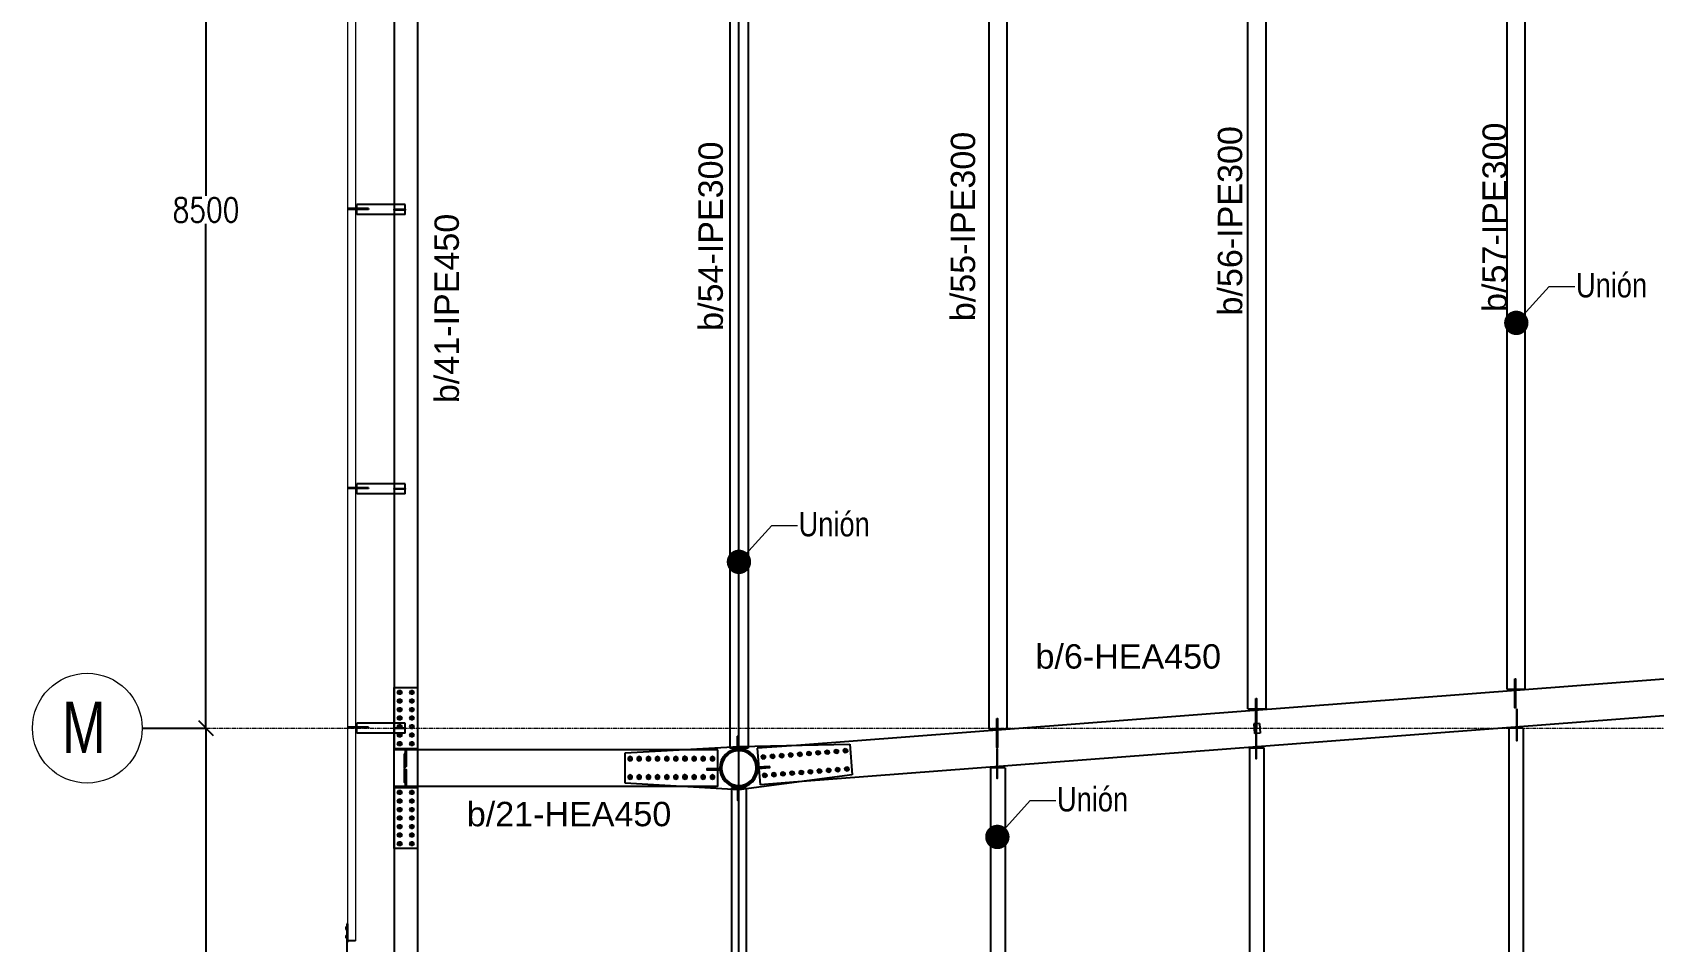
# Model space of a CAD drawing. Extents: x 7536 to 102814, y -9868 to 35131.
# Drawn here: x 7536 to 20836, y 12706 to 20162 of the extents above; entities that cross this region are included whole.
import ezdxf
from ezdxf.enums import TextEntityAlignment as Align

# ---------------------------------------------------------------- set-up
doc = ezdxf.new("R2010")
doc.units = 0
doc.header["$LTSCALE"] = 0.4
doc.linetypes.add('Grid Line', pattern=[3.33375, 1.905, -0.47625, 0.47625, -0.47625])
doc.layers.get('0').update_dxf_attribs({"color": 255})
for name, color, linetype, lineweight in [('0-1', 7, 'Continuous', 5), ('E_COLUMNAS-1', 1, 'Continuous', 25), ('E_EJES', 8, 'Continuous', 9), ('E_EJES-1', 8, 'Grid Line', 9), ('E_TEXTO', 3, 'Continuous', 9)]:
    doc.layers.add(name, color=color, linetype=linetype, lineweight=lineweight)
for name, color, linetype in [('COTAS', 8, 'Continuous'), ('P-PLATINA', 6, 'Continuous'), ('VIGAS', 8, 'Continuous')]:
    doc.layers.add(name, color=color, linetype=linetype)
doc.styles.add('CNI_COTAS', font='romans.shx', dxfattribs={"width": 0.8})
doc.styles.add('CX', font='ARIALUNI.ttf', dxfattribs={"width": 0.8, "height": 300})
doc.styles.add('Swis721 LtCn BT', font='swisscl.ttf', dxfattribs={"height": 0.42})
doc.styles.add('VERDANA', font='arial.ttf')
doc.dimstyles.new('1.5', dxfattribs={"dimscale": 0, "dimtxt": 200, "dimasz": 120, "dimexe": 4, "dimexo": 4, "dimgap": 15, "dimtad": 1, "dimdec": 0, "dimzin": 4, "dimdsep": 46, "dimtxsty": 'CNI_COTAS', "dimblk": 'OBLIQUE', "dimcen": -0.09, "dimclrd": 256, "dimclrt": 3, "dimadec": 0, "dimazin": 0, "dimtfac": 1, "dimtdec": 0, "dimtmove": 2, "dimatfit": 0, "dimldrblk": 'OBLIQUE', "dimfxl": 0.05, "dimtolj": 1, "dimtzin": 0, "dimarcsym": 0})

# ---------------------------------------------------------------- blocks, each defined once
blk = doc.blocks.new('Grid - CNI_NOMBRE EJES-372759-_6_00m_N_E_-NIVEL-2 DOC')
at = {"layer": 'E_EJES'}
blk.add_circle((0, 0), 0.003, dxfattribs=at)
blk = doc.blocks.new('_Oblique')
at = {"color": 0, "linetype": 'ByBlock', "lineweight": -2}
blk.add_line((-0.5, -0.5), (0.5, 0.5), dxfattribs=at)
blk = doc.blocks.new('*D96')
at = {"layer": 'COTAS', "lineweight": -2, "transparency": 16777216}
for p, q in [((8960, 14456), (8960, 10321)), ((8960, 5956), (8960, 10091))]:
    blk.add_line(p, q, dxfattribs=at)
at = {"layer": 'COTAS', "color": 0, "lineweight": -2, "transparency": 16777216}
blk.add_line((8440, 5956), (8964, 5956), dxfattribs=at)
at = {"layer": 'Defpoints', "color": 0, "transparency": 16777216}
for p in [(8960, 14456), (8960, 14456), (8436, 5956)]:
    blk.add_point(p, dxfattribs=at)
at = {"layer": 'COTAS', "lineweight": -2, "transparency": 16777216, "xscale": 120, "yscale": 120, "zscale": 120}
for p, rotation in [((8960, 14456), 90), ((8960, 5956), 270)]:
    blk.add_blockref('_Oblique', p, dxfattribs=dict(at, rotation=rotation))
at = {"layer": 'COTAS', "color": 3, "transparency": 16777216, "insert": (8960, 10206), "char_height": 200, "attachment_point": 5, "rotation": 0.1, "style": 'CNI_COTAS'}
blk.add_mtext('\\A1;8500', dxfattribs=at)
blk = doc.blocks.new('*D97')
at = {"layer": 'COTAS', "color": 0, "lineweight": -2, "transparency": 16777216}
for p, q in [((8446, 22956), (8964, 22956)), ((8440, 14456), (8964, 14456))]:
    blk.add_line(p, q, dxfattribs=at)
at = {"layer": 'COTAS', "lineweight": -2, "transparency": 16777216}
for p, q in [((8960, 22956), (8960, 18821)), ((8960, 14456), (8960, 18591))]:
    blk.add_line(p, q, dxfattribs=at)
at = {"layer": 'Defpoints', "color": 0, "transparency": 16777216}
for p in [(8442, 22956), (8960, 22956), (8436, 14456)]:
    blk.add_point(p, dxfattribs=at)
at = {"layer": 'COTAS', "lineweight": -2, "transparency": 16777216, "xscale": 120, "yscale": 120, "zscale": 120}
for p, rotation in [((8960, 22956), 90), ((8960, 14456), 270)]:
    blk.add_blockref('_Oblique', p, dxfattribs=dict(at, rotation=rotation))
at = {"layer": 'COTAS', "color": 3, "transparency": 16777216, "insert": (8960, 18706), "char_height": 200, "attachment_point": 5, "rotation": 0.1, "style": 'CNI_COTAS'}
blk.add_mtext('\\A1;8500', dxfattribs=at)

msp = doc.modelspace()

# ---------------------------------------------------------------- linework, layer by layer
at = {"color": 1, "linetype": 'Continuous'}
for centre, radius, start, end in [((10549.1, 14748.8), 11, 108, 288), ((10549.1, 14678.8), 11, 108, 288), ((10549.1, 14748.8), 10, 0, 180), ((10549.1, 14748.8), 10, 180, 0), ((10549.1, 14678.8), 10, 0, 180), ((10549.1, 14678.8), 10, 180, 0), ((10549.1, 14748.8), 11, 288, 108), ((10549.1, 14678.8), 11, 288, 108), ((10649.1, 14748.8), 11, 108, 288), ((10649.1, 14678.8), 11, 108, 288), ((10649.1, 14748.8), 10, 0, 180), ((10649.1, 14748.8), 10, 180, 0), ((10649.1, 14678.8), 10, 0, 180), ((10649.1, 14678.8), 10, 180, 0), ((10649.1, 14748.8), 11, 288, 108), ((10649.1, 14678.8), 11, 288, 108), ((10549.1, 14608.8), 11, 108, 288), ((10549.1, 14538.8), 11, 108, 288), ((10549.1, 14608.8), 10, 0, 180), ((10549.1, 14608.8), 10, 180, 0), ((10549.1, 14538.8), 10, 0, 180), ((10549.1, 14538.8), 10, 180, 0), ((10549.1, 14608.8), 11, 288, 108), ((10549.1, 14538.8), 11, 288, 108), ((10649.1, 14608.8), 11, 108, 288), ((10649.1, 14538.8), 11, 108, 288), ((10649.1, 14608.8), 10, 0, 180), ((10649.1, 14608.8), 10, 180, 0), ((10649.1, 14538.8), 10, 0, 180), ((10649.1, 14538.8), 10, 180, 0), ((10649.1, 14608.8), 11, 288, 108), ((10649.1, 14538.8), 11, 288, 108), ((10549.1, 14468.8), 11, 108, 288), ((10549.1, 14398.8), 11, 108, 288), ((10549.1, 14468.8), 10, 0, 180), ((10549.1, 14468.8), 10, 180, 0), ((10549.1, 14398.8), 10, 0, 180), ((10549.1, 14398.8), 10, 180, 0), ((10549.1, 14468.8), 11, 288, 108), ((10549.1, 14398.8), 11, 288, 108), ((10649.1, 14468.8), 11, 108, 288), ((10649.1, 14398.8), 11, 108, 288), ((10649.1, 14468.8), 10, 0, 180), ((10649.1, 14468.8), 10, 180, 0), ((10649.1, 14398.8), 10, 0, 180), ((10649.1, 14398.8), 10, 180, 0), ((10649.1, 14468.8), 11, 288, 108), ((10649.1, 14398.8), 11, 288, 108), ((10549.1, 14328.8), 11, 108, 288), ((10549.1, 14328.8), 10, 0, 180), ((10549.1, 14328.8), 10, 180, 0), ((10549.1, 14328.8), 11, 288, 108), ((10649.1, 14328.8), 11, 108, 288), ((10649.1, 14328.8), 10, 0, 180), ((10649.1, 14328.8), 10, 180, 0), ((10649.1, 14328.8), 11, 288, 108), ((13607.9, 14224.9), 11.5, 22.37041, 202.37041), ((13607.9, 14224.9), 10, 94.37041, 274.37041), ((13607.9, 14224.9), 10, 274.37041, 94.37041), ((13682.7, 14230.7), 11.5, 22.37041, 202.37041), ((13682.7, 14230.7), 11.5, 202.37041, 22.37041), ((13682.7, 14230.7), 10, 94.37041, 274.37041), ((13682.7, 14230.7), 10, 274.37041, 94.37041), ((13757.5, 14236.4), 11.5, 22.37041, 202.37041), ((13757.5, 14236.4), 11.5, 202.37041, 22.37041), ((13757.5, 14236.4), 10, 94.37041, 274.37041), ((13757.5, 14236.4), 10, 274.37041, 94.37041), ((13832.2, 14242.1), 11.5, 22.37041, 202.37041), ((13832.2, 14242.1), 11.5, 202.37041, 22.37041), ((13832.2, 14242.1), 10, 94.37041, 274.37041), ((13832.2, 14242.1), 10, 274.37041, 94.37041), ((13907, 14247.8), 11.5, 22.37041, 202.37041), ((13907, 14247.8), 11.5, 202.37041, 22.37041), ((13907, 14247.8), 10, 94.37041, 274.37041), ((13907, 14247.8), 10, 274.37041, 94.37041), ((13981.8, 14253.5), 11.5, 22.37041, 202.37041), ((13981.8, 14253.5), 11.5, 202.37041, 22.37041), ((13981.8, 14253.5), 10, 94.37041, 274.37041), ((13981.8, 14253.5), 10, 274.37041, 94.37041), ((14056.6, 14259.2), 11.5, 22.37041, 202.37041), ((14056.6, 14259.2), 11.5, 202.37041, 22.37041), ((14056.6, 14259.2), 10, 94.37041, 274.37041), ((14056.6, 14259.2), 10, 274.37041, 94.37041), ((14131.4, 14264.9), 11.5, 22.37041, 202.37041), ((14131.4, 14264.9), 11.5, 202.37041, 22.37041), ((14131.4, 14264.9), 10, 94.37041, 274.37041), ((14131.4, 14264.9), 10, 274.37041, 94.37041), ((14206.2, 14270.7), 11.5, 22.37041, 202.37041), ((14206.2, 14270.7), 11.5, 202.37041, 22.37041), ((14206.2, 14270.7), 10, 94.37041, 274.37041), ((14206.2, 14270.7), 10, 274.37041, 94.37041), ((12439.9, 14206.1), 12, 0.0268, 180.0268), ((12439.9, 14206.1), 12, 180.0268, 0.0268), ((12439.9, 14206.1), 11, 120.0268, 300.0268), ((12439.9, 14206.1), 11, 300.0268, 120.0268), ((12514.9, 14206.1), 12, 0.0268, 180.0268), ((12514.9, 14206.1), 12, 180.0268, 0.0268), ((12514.9, 14206.1), 11, 120.0268, 300.0268), ((12514.9, 14206.1), 11, 300.0268, 120.0268), ((12589.9, 14206.2), 12, 0.0268, 180.0268), ((12589.9, 14206.2), 12, 180.0268, 0.0268), ((12589.9, 14206.2), 11, 120.0268, 300.0268), ((12589.9, 14206.2), 11, 300.0268, 120.0268), ((12664.9, 14206.2), 12, 0.0268, 180.0268), ((12664.9, 14206.2), 12, 180.0268, 0.0268), ((12664.9, 14206.2), 11, 120.0268, 300.0268), ((12664.9, 14206.2), 11, 300.0268, 120.0268), ((12739.9, 14206.2), 12, 0.0268, 180.0268), ((12739.9, 14206.2), 12, 180.0268, 0.0268), ((12739.9, 14206.2), 11, 120.0268, 300.0268), ((12739.9, 14206.2), 11, 300.0268, 120.0268), ((12814.9, 14206.3), 12, 0.0268, 180.0268), ((12814.9, 14206.3), 12, 180.0268, 0.0268), ((12814.9, 14206.3), 11, 120.0268, 300.0268), ((12814.9, 14206.3), 11, 300.0268, 120.0268), ((12889.9, 14206.3), 12, 0.0268, 180.0268), ((12889.9, 14206.3), 12, 180.0268, 0.0268), ((12889.9, 14206.3), 11, 120.0268, 300.0268), ((12889.9, 14206.3), 11, 300.0268, 120.0268), ((12964.9, 14206.3), 12, 0.0268, 180.0268), ((12964.9, 14206.3), 12, 180.0268, 0.0268), ((12964.9, 14206.3), 11, 120.0268, 300.0268), ((12964.9, 14206.3), 11, 300.0268, 120.0268), ((13039.9, 14206.4), 12, 0.0268, 180.0268), ((13039.9, 14206.4), 12, 180.0268, 0.0268), ((13039.9, 14206.4), 11, 120.0268, 300.0268), ((13039.9, 14206.4), 11, 300.0268, 120.0268), ((13114.9, 14206.4), 12, 0.0268, 180.0268), ((13114.9, 14206.4), 12, 180.0268, 0.0268), ((13114.9, 14206.4), 11, 120.0268, 300.0268), ((13114.9, 14206.4), 11, 300.0268, 120.0268), ((13533.1, 14219.2), 11.5, 22.37041, 202.37041), ((13533.1, 14219.2), 11.5, 202.37041, 22.37041), ((13533.1, 14219.2), 10, 94.37041, 274.37041), ((13533.1, 14219.2), 10, 274.37041, 94.37041), ((13607.9, 14224.9), 11.5, 202.37041, 22.37041), ((13768.9, 14086.8), 11.5, 22.37041, 202.37041), ((13843.7, 14092.5), 11.5, 22.37041, 202.37041), ((13843.7, 14092.5), 10, 94.37041, 274.37041), ((13843.7, 14092.5), 10, 274.37041, 94.37041), ((13918.5, 14098.2), 11.5, 22.37041, 202.37041), ((13918.5, 14098.2), 11.5, 202.37041, 22.37041), ((13918.5, 14098.2), 10, 94.37041, 274.37041), ((13918.5, 14098.2), 10, 274.37041, 94.37041), ((13993.2, 14104), 11.5, 22.37041, 202.37041), ((13993.2, 14104), 11.5, 202.37041, 22.37041), ((13993.2, 14104), 10, 94.37041, 274.37041), ((13993.2, 14104), 10, 274.37041, 94.37041), ((14068, 14109.7), 11.5, 22.37041, 202.37041), ((14068, 14109.7), 11.5, 202.37041, 22.37041), ((14068, 14109.7), 10, 94.37041, 274.37041), ((14068, 14109.7), 10, 274.37041, 94.37041), ((14142.8, 14115.4), 11.5, 22.37041, 202.37041), ((14142.8, 14115.4), 11.5, 202.37041, 22.37041), ((14142.8, 14115.4), 10, 94.37041, 274.37041), ((14142.8, 14115.4), 10, 274.37041, 94.37041), ((14217.6, 14121.1), 11.5, 22.37041, 202.37041), ((14217.6, 14121.1), 11.5, 202.37041, 22.37041), ((14217.6, 14121.1), 10, 94.37041, 274.37041), ((14217.6, 14121.1), 10, 274.37041, 94.37041), ((12439.9, 14056.1), 12, 0.0268, 180.0268), ((12439.9, 14056.1), 12, 180.0268, 0.0268), ((12439.9, 14056.1), 11, 120.0268, 300.0268), ((12439.9, 14056.1), 11, 300.0268, 120.0268), ((12514.9, 14056.1), 12, 0.0268, 180.0268), ((12514.9, 14056.1), 12, 180.0268, 0.0268), ((12514.9, 14056.1), 11, 120.0268, 300.0268), ((12514.9, 14056.1), 11, 300.0268, 120.0268), ((12589.9, 14056.2), 12, 0.0268, 180.0268), ((12589.9, 14056.2), 12, 180.0268, 0.0268), ((12589.9, 14056.2), 11, 120.0268, 300.0268), ((12589.9, 14056.2), 11, 300.0268, 120.0268), ((12664.9, 14056.2), 12, 0.0268, 180.0268), ((12664.9, 14056.2), 12, 180.0268, 0.0268), ((12664.9, 14056.2), 11, 120.0268, 300.0268), ((12664.9, 14056.2), 11, 300.0268, 120.0268), ((12739.9, 14056.2), 12, 0.0268, 180.0268), ((12739.9, 14056.2), 12, 180.0268, 0.0268), ((12739.9, 14056.2), 11, 120.0268, 300.0268), ((12739.9, 14056.2), 11, 300.0268, 120.0268), ((12814.9, 14056.3), 12, 0.0268, 180.0268), ((12814.9, 14056.3), 12, 180.0268, 0.0268), ((12814.9, 14056.3), 11, 120.0268, 300.0268), ((12814.9, 14056.3), 11, 300.0268, 120.0268), ((12889.9, 14056.3), 12, 0.0268, 180.0268), ((12889.9, 14056.3), 12, 180.0268, 0.0268), ((12889.9, 14056.3), 11, 120.0268, 300.0268), ((12889.9, 14056.3), 11, 300.0268, 120.0268), ((12964.9, 14056.3), 12, 0.0268, 180.0268), ((12964.9, 14056.3), 12, 180.0268, 0.0268), ((12964.9, 14056.3), 11, 120.0268, 300.0268), ((12964.9, 14056.3), 11, 300.0268, 120.0268), ((13039.9, 14056.4), 12, 0.0268, 180.0268), ((13039.9, 14056.4), 12, 180.0268, 0.0268), ((13039.9, 14056.4), 11, 120.0268, 300.0268), ((13039.9, 14056.4), 11, 300.0268, 120.0268), ((13114.9, 14056.4), 12, 0.0268, 180.0268), ((13114.9, 14056.4), 12, 180.0268, 0.0268), ((13114.9, 14056.4), 11, 120.0268, 300.0268), ((13114.9, 14056.4), 11, 300.0268, 120.0268), ((13544.5, 14069.7), 11.5, 22.37041, 202.37041), ((13544.5, 14069.7), 11.5, 202.37041, 22.37041), ((13544.5, 14069.7), 10, 94.37041, 274.37041), ((13544.5, 14069.7), 10, 274.37041, 94.37041), ((13619.3, 14075.4), 11.5, 22.37041, 202.37041), ((13619.3, 14075.4), 11.5, 202.37041, 22.37041), ((13619.3, 14075.4), 10, 94.37041, 274.37041), ((13619.3, 14075.4), 10, 274.37041, 94.37041), ((13694.1, 14081.1), 11.5, 22.37041, 202.37041), ((13694.1, 14081.1), 11.5, 202.37041, 22.37041), ((13694.1, 14081.1), 10, 94.37041, 274.37041), ((13694.1, 14081.1), 10, 274.37041, 94.37041), ((13768.9, 14086.8), 11.5, 202.37041, 22.37041), ((13768.9, 14086.8), 10, 94.37041, 274.37041), ((13768.9, 14086.8), 10, 274.37041, 94.37041), ((13843.7, 14092.5), 11.5, 202.37041, 22.37041), ((10549.1, 13928.5), 11, 108, 288), ((10549.1, 13858.5), 11, 108, 288), ((10549.1, 13928.5), 10, 0, 180), ((10549.1, 13928.5), 10, 180, 0), ((10549.1, 13858.5), 10, 0, 180), ((10549.1, 13858.5), 10, 180, 0), ((10549.1, 13928.5), 11, 288, 108), ((10549.1, 13858.5), 11, 288, 108), ((10649.1, 13928.5), 11, 108, 288), ((10649.1, 13858.5), 11, 108, 288), ((10649.1, 13928.5), 10, 0, 180), ((10649.1, 13928.5), 10, 180, 0), ((10649.1, 13858.5), 10, 0, 180), ((10649.1, 13858.5), 10, 180, 0), ((10649.1, 13928.5), 11, 288, 108), ((10649.1, 13858.5), 11, 288, 108), ((10549.1, 13788.5), 11, 108, 288), ((10549.1, 13718.5), 11, 108, 288), ((10549.1, 13788.5), 10, 0, 180), ((10549.1, 13788.5), 10, 180, 0), ((10549.1, 13718.5), 10, 0, 180), ((10549.1, 13718.5), 10, 180, 0), ((10549.1, 13788.5), 11, 288, 108), ((10549.1, 13718.5), 11, 288, 108), ((10649.1, 13788.5), 11, 108, 288), ((10649.1, 13718.5), 11, 108, 288), ((10649.1, 13788.5), 10, 0, 180), ((10649.1, 13788.5), 10, 180, 0), ((10649.1, 13718.5), 10, 0, 180), ((10649.1, 13718.5), 10, 180, 0), ((10649.1, 13788.5), 11, 288, 108), ((10649.1, 13718.5), 11, 288, 108), ((10549.1, 13648.5), 11, 108, 288), ((10549.1, 13578.5), 11, 108, 288), ((10549.1, 13648.5), 10, 0, 180), ((10549.1, 13648.5), 10, 180, 0), ((10549.1, 13578.5), 10, 0, 180), ((10549.1, 13578.5), 10, 180, 0), ((10549.1, 13648.5), 11, 288, 108), ((10549.1, 13578.5), 11, 288, 108), ((10649.1, 13648.5), 11, 108, 288), ((10649.1, 13578.5), 11, 108, 288), ((10649.1, 13648.5), 10, 0, 180), ((10649.1, 13648.5), 10, 180, 0), ((10649.1, 13578.5), 10, 0, 180), ((10649.1, 13578.5), 10, 180, 0), ((10649.1, 13648.5), 11, 288, 108), ((10649.1, 13578.5), 11, 288, 108), ((10549.1, 13508.5), 11, 108, 288), ((10549.1, 13508.5), 10, 0, 180), ((10549.1, 13508.5), 10, 180, 0), ((10549.1, 13508.5), 11, 288, 108), ((10649.1, 13508.5), 11, 108, 288), ((10649.1, 13508.5), 10, 0, 180), ((10649.1, 13508.5), 10, 180, 0), ((10649.1, 13508.5), 11, 288, 108)]:
    msp.add_arc(centre, radius, start, end, dxfattribs=at)
at = {"layer": '0-1', "color": 8}
for p, q in [((10121.2, 24700.8), (10121.2, 12710.8)), ((10186.2, 24700.8), (10186.2, 12710.8))]:
    msp.add_line(p, q, dxfattribs=at)
at = {"layer": 'E_COLUMNAS-1'}
for radius, start, end in [(157.5, 78.75, 258.75), (157.5, 78.75, 258.75), (152.5, 11.25, 191.25), (142.5, 348.75, 168.75), (157.5, 258.75, 78.75), (157.5, 258.75, 78.75), (152.5, 191.25, 11.25), (142.5, 168.75, 348.75)]:
    msp.add_arc((13332.4, 14128.6), radius, start, end, dxfattribs=at)
at = {"layer": 'E_EJES-1'}
for p, q in [((13332.4, 3740.4), (13332.4, 34230.5)), ((13332.4, 3740.4), (13332.4, 34230.5)), ((8436, 14455.7), (101914.5, 14455.7))]:
    msp.add_line(p, q, dxfattribs=at)
at = {"layer": 'E_TEXTO', "color": 4}
for p, q in [((19710, 17780), (19980.6, 18078)), ((19980.6, 18078), (20190.3, 18078)), ((13332.4, 15820), (13602.9, 16118)), ((13602.9, 16118), (13812.7, 16118)), ((15452.4, 13563.9), (15722.9, 13861.9)), ((15722.9, 13861.9), (15932.7, 13861.9))]:
    msp.add_line(p, q, dxfattribs=at)
at = {"layer": 'E_TEXTO', "color": 4, "const_width": 100}
for points in [[(19660, 17780, 1), (19760, 17780, 1)], [(13282.4, 15820, 1), (13382.4, 15820, 1)], [(15402.4, 13563.9, 1), (15502.4, 13563.9, 1)]]:
    msp.add_lwpolyline(points, format="xyb", close=True, dxfattribs=at)
at = {"layer": 'P-PLATINA'}
for p, q in [((19697.8, 14646.4), (19703.8, 14646.4)), ((19710.5, 14585.4), (19716.5, 14585.4)), ((17572.8, 14484), (17578.8, 14484)), ((17573.3, 14422), (17579.3, 14422)), ((19710.5, 14462.1), (19716.5, 14462.1)), ((15447.8, 14321.6), (15453.8, 14321.6)), ((15448.3, 14259.6), (15454.3, 14259.6))]:
    msp.add_line(p, q, dxfattribs=at)
for points in [[(19697.8, 14860.6), (19703.8, 14860.6), (19703.8, 14775.9), (19703.8, 14766), (19703.8, 14621.4), (19697.8, 14621.4), (19697.8, 14765.6), (19697.8, 14775.9)], [(17572.8, 14698.2), (17578.8, 14698.2), (17578.8, 14613.5), (17578.8, 14603.6), (17578.8, 14459), (17572.8, 14459), (17572.8, 14603.2), (17572.8, 14613.5)], [(15447.8, 14535.8), (15453.8, 14535.8), (15453.8, 14451.1), (15453.8, 14441.2), (15453.8, 14296.6), (15447.8, 14296.6), (15447.8, 14440.8), (15447.8, 14451.1)], [(17579.3, 14447), (17573.3, 14447), (17573.3, 14302.3), (17573.3, 14293.5), (17573.3, 14207.8), (17579.3, 14207.8), (17579.3, 14293.5), (17579.3, 14302.8)], [(10584.5, 14244.4), (10584.5, 14134.4), (10594.5, 14134.4), (10594.5, 14244.4)], [(15454.3, 14131.1), (15454.3, 14140.4), (15454.3, 14284.6), (15448.3, 14284.6), (15448.3, 14139.9), (15448.3, 14131.1), (15448.3, 14045.4), (15454.3, 14045.4)], [(10594.5, 14122.9), (10584.5, 14122.9), (10584.5, 14012.9), (10594.5, 14012.9)], [(13179.9, 14113), (13179.9, 14123), (13175.4, 14123), (13069.9, 14123), (13069.9, 14113), (13176.4, 14113)], [(13319.3, 13976.1), (13319.3, 13972.4), (13319.3, 13866.1), (13329.3, 13866.1), (13329.3, 13971.4), (13329.3, 13976.1)]]:
    msp.add_lwpolyline(points, close=True, dxfattribs=at)
for points in [[(19716.5, 14466.1), (19716.5, 14610.4), (19710.5, 14610.4), (19710.5, 14465.7), (19710.5, 14455.9), (19710.5, 14356.1), (19716.5, 14356.1), (19716.5, 14455.9), (19716.5, 14466.1)], [(10594.5, 14288.7), (10594.5, 14144.4), (10603.9, 14144.4), (10603.9, 14288.7)], [(10603.9, 13968.6), (10603.9, 14112.9), (10594.5, 14112.9), (10594.5, 13968.6)], [(13483.7, 14134.5), (13484.5, 14124.5), (13489.5, 14124.9), (13584.7, 14132.2), (13583.9, 14142.1), (13489.2, 14134.9), (13484.3, 14134.5)]]:
    msp.add_lwpolyline(points, dxfattribs=at)
at = {"layer": 'VIGAS'}
for p, q in [((13332.4, 13291.1), (13332.4, 24123.2)), ((10504.2, 23125.8), (10504.2, 14788.7)), ((13257.4, 23112.8), (13257.4, 14301.9)), ((13407.4, 23112.8), (13407.4, 14307.6)), ((15382.4, 23125.8), (15382.4, 14451.1)), ((15532.4, 14451.1), (15532.4, 23125.8)), ((17507.4, 14613.5), (17507.4, 23125.8)), ((17657.4, 14613.5), (17657.4, 23125.8)), ((19632.4, 23125.8), (19632.4, 14775.9)), ((19782.4, 14775.9), (19782.4, 23125.8)), ((10694.2, 22628.5), (10694.2, 14788.5)), ((10128.7, 18711), (10128.7, 18717)), ((10186.2, 18717), (10128.7, 18717)), ((10186.2, 18711), (10128.7, 18711)), ((10138.7, 18711), (10138.7, 18717)), ((10196.2, 18717), (10186.2, 18717)), ((10186.2, 18711), (10186.2, 18717)), ((10196.2, 18711), (10186.2, 18711)), ((10504.2, 18749.5), (10196.2, 18749.5)), ((10196.2, 18667.5), (10196.2, 18749.5)), ((10293.7, 18717), (10196.2, 18717)), ((10293.7, 18711), (10196.2, 18711)), ((10504.2, 18667.5), (10196.2, 18667.5)), ((10198.7, 18711), (10198.7, 18717)), ((10278.7, 18711), (10278.7, 18717)), ((10293.7, 18717), (10293.7, 18711)), ((10594.5, 18749.5), (10504.2, 18749.5)), ((10594.5, 18667.5), (10504.2, 18667.5)), ((10504.5, 18705.5), (10504.5, 18711.5)), ((10504.5, 18711.5), (10594.5, 18711.5)), ((10504.5, 18705.5), (10504.5, 18711.5)), ((10504.5, 18711.5), (10594.5, 18711.5)), ((10594.5, 18705.5), (10504.5, 18705.5)), ((10594.5, 18705.5), (10504.5, 18705.5)), ((10574.5, 18705.5), (10574.5, 18711.5)), ((10594.5, 18667.5), (10594.5, 18749.5)), ((10594.5, 18711.5), (10594.5, 18705.5)), ((10594.5, 18711.5), (10594.5, 18705.5)), ((10128.7, 16421.1), (10128.7, 16427.1)), ((10186.2, 16427.1), (10128.7, 16427.1)), ((10186.2, 16421.1), (10128.7, 16421.1)), ((10138.7, 16421.1), (10138.7, 16427.1)), ((10196.2, 16427.1), (10186.2, 16427.1)), ((10186.2, 16421.1), (10186.2, 16427.1)), ((10196.2, 16421.1), (10186.2, 16421.1)), ((10504.2, 16459.6), (10196.2, 16459.6)), ((10196.2, 16377.6), (10196.2, 16459.6)), ((10293.7, 16427.1), (10196.2, 16427.1)), ((10293.7, 16421.1), (10196.2, 16421.1)), ((10504.2, 16377.6), (10196.2, 16377.6)), ((10198.7, 16421.1), (10198.7, 16427.1)), ((10278.7, 16421.1), (10278.7, 16427.1)), ((10293.7, 16427.1), (10293.7, 16421.1)), ((10594.5, 16459.6), (10504.2, 16459.6)), ((10594.5, 16377.6), (10504.2, 16377.6)), ((10504.5, 16415.6), (10504.5, 16421.6)), ((10504.5, 16421.6), (10594.5, 16421.6)), ((10504.5, 16415.6), (10504.5, 16421.6)), ((10504.5, 16421.6), (10594.5, 16421.6)), ((10594.5, 16415.6), (10504.5, 16415.6)), ((10594.5, 16415.6), (10504.5, 16415.6)), ((10574.5, 16415.6), (10574.5, 16421.6)), ((10594.5, 16377.6), (10594.5, 16459.6)), ((10594.5, 16421.6), (10594.5, 16415.6)), ((10594.5, 16421.6), (10594.5, 16415.6)), ((13332.4, 13128.6), (13332.4, 15128.6)), ((13332.4, 6772), (13332.4, 14966.1)), ((10504.2, 14788.7), (10504.2, 14288.7)), ((10504.2, 14788.7), (10695.2, 14788.5)), ((10504.2, 13468.7), (10504.2, 14788.7)), ((10504.2, 14788.7), (10695.2, 14788.5)), ((10504.2, 13468.7), (10504.2, 14788.7)), ((10531.8, 14748.8), (10540.4, 14763.8)), ((10540.4, 14763.8), (10557.8, 14763.8)), ((10557.8, 14763.8), (10566.4, 14748.8)), ((10631.8, 14748.8), (10640.4, 14763.8)), ((10640.4, 14763.8), (10657.8, 14763.8)), ((10657.8, 14763.8), (10666.4, 14748.8)), ((10694.2, 14788.5), (10694.2, 14288.7)), ((10695.2, 14788.5), (10695.8, 14174.4)), ((10695.2, 14788.5), (10696.5, 13468.8)), ((21349.7, 14891.8), (13803.5, 14315.1)), ((19632.4, 14775.9), (19782.4, 14775.9)), ((10540.4, 14733.8), (10531.8, 14748.8)), ((10531.8, 14678.8), (10540.4, 14693.8)), ((10540.4, 14663.8), (10531.8, 14678.8)), ((10557.8, 14733.8), (10540.4, 14733.8)), ((10540.4, 14693.8), (10557.8, 14693.8)), ((10557.8, 14663.8), (10540.4, 14663.8)), ((10566.4, 14748.8), (10557.8, 14733.8)), ((10557.8, 14693.8), (10566.4, 14678.8)), ((10566.4, 14678.8), (10557.8, 14663.8)), ((10640.4, 14733.8), (10631.8, 14748.8)), ((10631.8, 14678.8), (10640.4, 14693.8)), ((10640.4, 14663.8), (10631.8, 14678.8)), ((10657.8, 14733.8), (10640.4, 14733.8)), ((10640.4, 14693.8), (10657.8, 14693.8)), ((10657.8, 14663.8), (10640.4, 14663.8)), ((10666.4, 14748.8), (10657.8, 14733.8)), ((10657.8, 14693.8), (10666.4, 14678.8)), ((10666.4, 14678.8), (10657.8, 14663.8)), ((10531.8, 14608.8), (10540.4, 14623.8)), ((10540.4, 14593.8), (10531.8, 14608.8)), ((10531.8, 14538.8), (10540.4, 14553.8)), ((10540.4, 14523.8), (10531.8, 14538.8)), ((10540.4, 14623.8), (10557.8, 14623.8)), ((10557.8, 14593.8), (10540.4, 14593.8)), ((10540.4, 14553.8), (10557.8, 14553.8)), ((10557.8, 14523.8), (10540.4, 14523.8)), ((10557.8, 14623.8), (10566.4, 14608.8)), ((10566.4, 14608.8), (10557.8, 14593.8)), ((10557.8, 14553.8), (10566.4, 14538.8)), ((10566.4, 14538.8), (10557.8, 14523.8)), ((10631.8, 14608.8), (10640.4, 14623.8)), ((10640.4, 14593.8), (10631.8, 14608.8)), ((10631.8, 14538.8), (10640.4, 14553.8)), ((10640.4, 14523.8), (10631.8, 14538.8)), ((10640.4, 14623.8), (10657.8, 14623.8)), ((10657.8, 14593.8), (10640.4, 14593.8)), ((10640.4, 14553.8), (10657.8, 14553.8)), ((10657.8, 14523.8), (10640.4, 14523.8)), ((10657.8, 14623.8), (10666.4, 14608.8)), ((10666.4, 14608.8), (10657.8, 14593.8)), ((10657.8, 14553.8), (10666.4, 14538.8)), ((10666.4, 14538.8), (10657.8, 14523.8)), ((21361, 14591.8), (13815.3, 14015.1)), ((17507.4, 14613.5), (17657.4, 14613.5)), ((10128.7, 14458.2), (10128.7, 14464.2)), ((10186.2, 14464.2), (10128.7, 14464.2)), ((10186.2, 14458.2), (10128.7, 14458.2)), ((10138.7, 14458.2), (10138.7, 14464.2)), ((10196.2, 14464.2), (10186.2, 14464.2)), ((10186.2, 14458.2), (10186.2, 14464.2)), ((10196.2, 14458.2), (10186.2, 14458.2)), ((10504.2, 14496.7), (10196.2, 14496.7)), ((10196.2, 14414.7), (10196.2, 14496.7)), ((10293.7, 14464.2), (10196.2, 14464.2)), ((10293.7, 14458.2), (10196.2, 14458.2)), ((10504.2, 14414.7), (10196.2, 14414.7)), ((10198.7, 14458.2), (10198.7, 14464.2)), ((10278.7, 14458.2), (10278.7, 14464.2)), ((10293.7, 14464.2), (10293.7, 14458.2)), ((10594.5, 14496.7), (10504.2, 14496.7)), ((10594.5, 14414.7), (10504.2, 14414.7)), ((10504.5, 14452.7), (10504.5, 14458.7)), ((10504.5, 14458.7), (10594.5, 14458.7)), ((10504.5, 14452.7), (10504.5, 14458.7)), ((10504.5, 14458.7), (10594.5, 14458.7)), ((10594.5, 14452.7), (10504.5, 14452.7)), ((10594.5, 14452.7), (10504.5, 14452.7)), ((10531.8, 14468.8), (10540.4, 14483.8)), ((10540.4, 14453.8), (10531.8, 14468.8)), ((10531.8, 14398.8), (10540.4, 14413.8)), ((10540.4, 14383.8), (10531.8, 14398.8)), ((10540.4, 14483.8), (10557.8, 14483.8)), ((10557.8, 14453.8), (10540.4, 14453.8)), ((10540.4, 14413.8), (10557.8, 14413.8)), ((10557.8, 14383.8), (10540.4, 14383.8)), ((10557.8, 14483.8), (10566.4, 14468.8)), ((10566.4, 14468.8), (10557.8, 14453.8)), ((10557.8, 14413.8), (10566.4, 14398.8)), ((10566.4, 14398.8), (10557.8, 14383.8)), ((10574.5, 14452.7), (10574.5, 14458.7)), ((10594.5, 14414.7), (10594.5, 14496.7)), ((10594.5, 14458.7), (10594.5, 14452.7)), ((10594.5, 14458.7), (10594.5, 14452.7)), ((10631.8, 14468.8), (10640.4, 14483.8)), ((10640.4, 14453.8), (10631.8, 14468.8)), ((10631.8, 14398.8), (10640.4, 14413.8)), ((10640.4, 14383.8), (10631.8, 14398.8)), ((10640.4, 14483.8), (10657.8, 14483.8)), ((10657.8, 14453.8), (10640.4, 14453.8)), ((10640.4, 14413.8), (10657.8, 14413.8)), ((10657.8, 14383.8), (10640.4, 14383.8)), ((10657.8, 14483.8), (10666.4, 14468.8)), ((10666.4, 14468.8), (10657.8, 14453.8)), ((10657.8, 14413.8), (10666.4, 14398.8)), ((10666.4, 14398.8), (10657.8, 14383.8)), ((13318.8, 14391.1), (13318.8, 14284.8)), ((13318.8, 14391.1), (13328.8, 14391.1)), ((13328.8, 14391.1), (13328.8, 14285.8)), ((15382.4, 14451.1), (15532.4, 14451.1)), ((17601.7, 14495.1), (17556.9, 14491.6)), ((17556.9, 14491.6), (17563, 14411.9)), ((17607.8, 14415.3), (17563, 14411.9)), ((17601.7, 14495.1), (17607.8, 14415.3)), ((19767.4, 14455.9), (19647.4, 14455.9)), ((19647.4, 14455.9), (19647.4, 7666.7)), ((19716, 14466.1), (19710.5, 14466.1)), ((19716.5, 14466.1), (19716, 14466.1)), ((19716.5, 14466.1), (19716.5, 14466.1)), ((19767.4, 14455.9), (19767.4, 7666.7)), ((10504.2, 14288.7), (10694.2, 14288.7)), ((10695.7, 14278.7), (10504.2, 14278.7)), ((10504.2, 13978.7), (10504.2, 14278.7)), ((10531.8, 14328.8), (10540.4, 14343.8)), ((10540.4, 14313.8), (10531.8, 14328.8)), ((10540.4, 14343.8), (10557.8, 14343.8)), ((10557.8, 14313.8), (10540.4, 14313.8)), ((10557.8, 14343.8), (10566.4, 14328.8)), ((10566.4, 14328.8), (10557.8, 14313.8)), ((10631.8, 14328.8), (10640.4, 14343.8)), ((10640.4, 14313.8), (10631.8, 14328.8)), ((10640.4, 14343.8), (10657.8, 14343.8)), ((10657.8, 14313.8), (10640.4, 14313.8)), ((10657.8, 14343.8), (10666.4, 14328.8)), ((10666.4, 14328.8), (10657.8, 14313.8)), ((12843.5, 14278.6), (10695.7, 14278.7)), ((12400.1, 14253.6), (13332.4, 14306.1)), ((12400.1, 14253.6), (13332.4, 14306.1)), ((12400.1, 14003.6), (12400.1, 14253.6)), ((12400.1, 14003.6), (12400.1, 14253.6)), ((13159.9, 14278.6), (12843.5, 14278.6)), ((13159.9, 13978.6), (13159.9, 14278.6)), ((13257.4, 14301.9), (13257.4, 14291.1)), ((13407.4, 14291.1), (13257.4, 14291.1)), ((13318.8, 14284.8), (13318.8, 14281.1)), ((13318.8, 14281.1), (13328.8, 14281.1)), ((13328.8, 14285.8), (13328.8, 14281.1)), ((13332.4, 14306.1), (14242.2, 14323.5)), ((13332.4, 14306.1), (14242.2, 14323.5)), ((13407.4, 14307.6), (13407.4, 14291.1)), ((13803.5, 14315.1), (13482.5, 14290.6)), ((13482.5, 14290.6), (13505.4, 13991.4)), ((13517.5, 14226.7), (13531.8, 14236.5)), ((13531.8, 14236.5), (13547.4, 14229)), ((13592.3, 14232.4), (13606.6, 14242.2)), ((13593.6, 14215.2), (13592.3, 14232.4)), ((13606.6, 14242.2), (13622.2, 14234.7)), ((13622.2, 14234.7), (13623.5, 14217.4)), ((13667.1, 14238.1), (13681.4, 14247.9)), ((13668.4, 14220.9), (13667.1, 14238.1)), ((13681.4, 14247.9), (13697, 14240.4)), ((13697, 14240.4), (13698.3, 14223.2)), ((13741.8, 14243.9), (13756.1, 14253.6)), ((13743.2, 14226.6), (13741.8, 14243.9)), ((13756.1, 14253.6), (13771.8, 14246.1)), ((13771.8, 14246.1), (13773.1, 14228.9)), ((13816.6, 14249.6), (13830.9, 14259.4)), ((13817.9, 14232.3), (13816.6, 14249.6)), ((13833.6, 14224.8), (13817.9, 14232.3)), ((13830.9, 14259.4), (13846.5, 14251.9)), ((13847.9, 14234.6), (13833.6, 14224.8)), ((13846.5, 14251.9), (13847.9, 14234.6)), ((13891.4, 14255.3), (13905.7, 14265.1)), ((13892.7, 14238), (13891.4, 14255.3)), ((13908.3, 14230.5), (13892.7, 14238)), ((13905.7, 14265.1), (13921.3, 14257.6)), ((13922.6, 14240.3), (13908.3, 14230.5)), ((13921.3, 14257.6), (13922.6, 14240.3)), ((13966.2, 14261), (13980.5, 14270.8)), ((13967.5, 14243.7), (13966.2, 14261)), ((13983.1, 14236.2), (13967.5, 14243.7)), ((13980.5, 14270.8), (13996.1, 14263.3)), ((13997.4, 14246), (13983.1, 14236.2)), ((13996.1, 14263.3), (13997.4, 14246)), ((14041, 14266.7), (14055.3, 14276.5)), ((14042.3, 14249.5), (14041, 14266.7)), ((14057.9, 14242), (14042.3, 14249.5)), ((14055.3, 14276.5), (14070.9, 14269)), ((14072.2, 14251.7), (14057.9, 14242)), ((14070.9, 14269), (14072.2, 14251.7)), ((14115.8, 14272.4), (14130.1, 14282.2)), ((14117.1, 14255.2), (14115.8, 14272.4)), ((14132.7, 14247.7), (14117.1, 14255.2)), ((14130.1, 14282.2), (14145.7, 14274.7)), ((14147, 14257.5), (14132.7, 14247.7)), ((14145.7, 14274.7), (14147, 14257.5)), ((14190.5, 14278.2), (14204.8, 14287.9)), ((14191.9, 14260.9), (14190.5, 14278.2)), ((14207.5, 14253.4), (14191.9, 14260.9)), ((14204.8, 14287.9), (14220.4, 14280.4)), ((14221.8, 14263.2), (14207.5, 14253.4)), ((14220.4, 14280.4), (14221.8, 14263.2)), ((14242.2, 14323.5), (14261.3, 14074.2)), ((14242.2, 14323.5), (14261.3, 14074.2)), ((17522.4, 7664), (17522.4, 14293.5)), ((17522.4, 14293.5), (17642.4, 14293.5)), ((17642.4, 7664), (17642.4, 14293.5)), ((10695.8, 14174.4), (10695.9, 14094.4)), ((12439.9, 14225.1), (12423.4, 14215.6)), ((12423.4, 14215.6), (12423.4, 14196.5)), ((12423.4, 14196.5), (12439.9, 14187)), ((12456.4, 14215.6), (12439.9, 14225.1)), ((12439.9, 14187), (12456.4, 14196.6)), ((12456.4, 14196.6), (12456.4, 14215.6)), ((12514.9, 14225.2), (12498.4, 14215.6)), ((12498.4, 14215.6), (12498.4, 14196.6)), ((12498.4, 14196.6), (12514.9, 14187.1)), ((12531.4, 14215.7), (12514.9, 14225.2)), ((12514.9, 14187.1), (12531.4, 14196.6)), ((12531.4, 14196.6), (12531.4, 14215.7)), ((12589.9, 14225.2), (12573.4, 14215.7)), ((12573.4, 14215.7), (12573.4, 14196.6)), ((12573.4, 14196.6), (12589.9, 14187.1)), ((12606.4, 14215.7), (12589.9, 14225.2)), ((12589.9, 14187.1), (12606.4, 14196.6)), ((12606.4, 14196.6), (12606.4, 14215.7)), ((12664.9, 14225.2), (12648.4, 14215.7)), ((12648.4, 14215.7), (12648.4, 14196.7)), ((12648.4, 14196.7), (12664.9, 14187.1)), ((12681.4, 14215.7), (12664.9, 14225.2)), ((12664.9, 14187.1), (12681.4, 14196.7)), ((12681.4, 14196.7), (12681.4, 14215.7)), ((12739.9, 14225.3), (12723.4, 14215.7)), ((12723.4, 14215.7), (12723.4, 14196.7)), ((12723.4, 14196.7), (12739.9, 14187.2)), ((12756.4, 14215.8), (12739.9, 14225.3)), ((12739.9, 14187.2), (12756.4, 14196.7)), ((12756.4, 14196.7), (12756.4, 14215.8)), ((12814.9, 14225.3), (12798.4, 14215.8)), ((12798.4, 14215.8), (12798.4, 14196.7)), ((12798.4, 14196.7), (12814.9, 14187.2)), ((12831.4, 14215.8), (12814.9, 14225.3)), ((12814.9, 14187.2), (12831.4, 14196.7)), ((12831.4, 14196.7), (12831.4, 14215.8)), ((12889.9, 14225.3), (12873.4, 14215.8)), ((12873.4, 14215.8), (12873.4, 14196.8)), ((12873.4, 14196.8), (12889.9, 14187.2)), ((12906.4, 14215.8), (12889.9, 14225.3)), ((12889.9, 14187.2), (12906.4, 14196.8)), ((12906.4, 14196.8), (12906.4, 14215.8)), ((12964.9, 14225.4), (12948.4, 14215.8)), ((12948.4, 14215.8), (12948.4, 14196.8)), ((12948.4, 14196.8), (12964.9, 14187.3)), ((12981.4, 14215.9), (12964.9, 14225.4)), ((12964.9, 14187.3), (12981.4, 14196.8)), ((12981.4, 14196.8), (12981.4, 14215.9)), ((13039.9, 14225.4), (13023.4, 14215.9)), ((13023.4, 14215.9), (13023.4, 14196.8)), ((13023.4, 14196.8), (13039.9, 14187.3)), ((13056.4, 14215.9), (13039.9, 14225.4)), ((13039.9, 14187.3), (13056.4, 14196.8)), ((13056.4, 14196.8), (13056.4, 14215.9)), ((13114.9, 14225.5), (13098.4, 14215.9)), ((13098.4, 14215.9), (13098.4, 14196.9)), ((13098.4, 14196.9), (13114.9, 14187.3)), ((13131.4, 14215.9), (13114.9, 14225.5)), ((13114.9, 14187.3), (13131.4, 14196.9)), ((13131.4, 14196.9), (13131.4, 14215.9)), ((13483.7, 14134.5), (13484.3, 14134.5)), ((13518.8, 14209.4), (13517.5, 14226.7)), ((13534.4, 14202), (13518.8, 14209.4)), ((13548.7, 14211.7), (13534.4, 14202)), ((13547.4, 14229), (13548.7, 14211.7)), ((13609.2, 14207.7), (13593.6, 14215.2)), ((13623.5, 14217.4), (13609.2, 14207.7)), ((13684, 14213.4), (13668.4, 14220.9)), ((13678.5, 14088.6), (13692.8, 14098.4)), ((13698.3, 14223.2), (13684, 14213.4)), ((13692.8, 14098.4), (13708.4, 14090.9)), ((13758.8, 14219.1), (13743.2, 14226.6)), ((13753.3, 14094.3), (13767.6, 14104.1)), ((13773.1, 14228.9), (13758.8, 14219.1)), ((13767.6, 14104.1), (13783.2, 14096.6)), ((13828.1, 14100), (13842.4, 14109.8)), ((13829.4, 14082.7), (13828.1, 14100)), ((13842.4, 14109.8), (13858, 14102.3)), ((13858, 14102.3), (13859.3, 14085)), ((13902.8, 14105.7), (13917.1, 14115.5)), ((13904.2, 14088.5), (13902.8, 14105.7)), ((13917.1, 14115.5), (13932.8, 14108)), ((13932.8, 14108), (13934.1, 14090.7)), ((13977.6, 14111.4), (13991.9, 14121.2)), ((13978.9, 14094.2), (13977.6, 14111.4)), ((13991.9, 14121.2), (14007.5, 14113.7)), ((14007.5, 14113.7), (14008.9, 14096.5)), ((14052.4, 14117.2), (14066.7, 14126.9)), ((14053.7, 14099.9), (14052.4, 14117.2)), ((14069.3, 14092.4), (14053.7, 14099.9)), ((14066.7, 14126.9), (14082.3, 14119.4)), ((14083.6, 14102.2), (14069.3, 14092.4)), ((14082.3, 14119.4), (14083.6, 14102.2)), ((14127.2, 14122.9), (14141.5, 14132.7)), ((14128.5, 14105.6), (14127.2, 14122.9)), ((14144.1, 14098.1), (14128.5, 14105.6)), ((14141.5, 14132.7), (14157.1, 14125.2)), ((14158.4, 14107.9), (14144.1, 14098.1)), ((14157.1, 14125.2), (14158.4, 14107.9)), ((14202, 14128.6), (14216.3, 14138.4)), ((14203.3, 14111.3), (14202, 14128.6)), ((14218.9, 14103.8), (14203.3, 14111.3)), ((14216.3, 14138.4), (14231.9, 14130.9)), ((14233.2, 14113.6), (14218.9, 14103.8)), ((14231.9, 14130.9), (14233.2, 14113.6)), ((15517.4, 14131.1), (15397.4, 14131.1)), ((15397.4, 14131.1), (15397.4, 7664)), ((15517.4, 14131.1), (15517.4, 7664)), ((10696, 13978.7), (10504.2, 13978.7)), ((10504.2, 13968.6), (10694.2, 13968.6)), ((10504.2, 13968.6), (10504.3, 13468.7)), ((10694.2, 13968.6), (10694.3, 13468.8)), ((10695.9, 14094.4), (10696.5, 13468.8)), ((12845, 13978.6), (10696, 13978.7)), ((13332.4, 13951.2), (12400.1, 14003.6)), ((13332.4, 13951.2), (12400.1, 14003.6)), ((12439.9, 14075.1), (12423.4, 14065.6)), ((12423.4, 14065.6), (12423.4, 14046.5)), ((12423.4, 14046.5), (12439.9, 14037)), ((12456.4, 14065.6), (12439.9, 14075.1)), ((12439.9, 14037), (12456.4, 14046.6)), ((12456.4, 14046.6), (12456.4, 14065.6)), ((12514.9, 14075.2), (12498.4, 14065.6)), ((12498.4, 14065.6), (12498.4, 14046.6)), ((12498.4, 14046.6), (12514.9, 14037.1)), ((12531.4, 14065.7), (12514.9, 14075.2)), ((12514.9, 14037.1), (12531.4, 14046.6)), ((12531.4, 14046.6), (12531.4, 14065.7)), ((12589.9, 14075.2), (12573.4, 14065.7)), ((12573.4, 14065.7), (12573.4, 14046.6)), ((12573.4, 14046.6), (12589.9, 14037.1)), ((12606.4, 14065.7), (12589.9, 14075.2)), ((12589.9, 14037.1), (12606.4, 14046.6)), ((12606.4, 14046.6), (12606.4, 14065.7)), ((12664.9, 14075.2), (12648.4, 14065.7)), ((12648.4, 14065.7), (12648.4, 14046.7)), ((12648.4, 14046.7), (12664.9, 14037.1)), ((12681.4, 14065.7), (12664.9, 14075.2)), ((12664.9, 14037.1), (12681.4, 14046.7)), ((12681.4, 14046.7), (12681.4, 14065.7)), ((12739.9, 14075.3), (12723.4, 14065.7)), ((12723.4, 14065.7), (12723.4, 14046.7)), ((12723.4, 14046.7), (12739.9, 14037.2)), ((12756.4, 14065.8), (12739.9, 14075.3)), ((12739.9, 14037.2), (12756.4, 14046.7)), ((12756.4, 14046.7), (12756.4, 14065.8)), ((12814.9, 14075.3), (12798.4, 14065.8)), ((12798.4, 14065.8), (12798.4, 14046.7)), ((12798.4, 14046.7), (12814.9, 14037.2)), ((12831.4, 14065.8), (12814.9, 14075.3)), ((12814.9, 14037.2), (12831.4, 14046.7)), ((12831.4, 14046.7), (12831.4, 14065.8)), ((13159.9, 13978.6), (12845, 13978.6)), ((12889.9, 14075.3), (12873.4, 14065.8)), ((12873.4, 14065.8), (12873.4, 14046.8)), ((12873.4, 14046.8), (12889.9, 14037.2)), ((12906.4, 14065.8), (12889.9, 14075.3)), ((12889.9, 14037.2), (12906.4, 14046.8)), ((12906.4, 14046.8), (12906.4, 14065.8)), ((12964.9, 14075.4), (12948.4, 14065.8)), ((12948.4, 14065.8), (12948.4, 14046.8)), ((12948.4, 14046.8), (12964.9, 14037.3)), ((12981.4, 14065.9), (12964.9, 14075.4)), ((12964.9, 14037.3), (12981.4, 14046.8)), ((12981.4, 14046.8), (12981.4, 14065.9)), ((13039.9, 14075.4), (13023.4, 14065.9)), ((13023.4, 14065.9), (13023.4, 14046.8)), ((13023.4, 14046.8), (13039.9, 14037.3)), ((13056.4, 14065.9), (13039.9, 14075.4)), ((13039.9, 14037.3), (13056.4, 14046.8)), ((13056.4, 14046.8), (13056.4, 14065.9)), ((13114.9, 14075.5), (13098.4, 14065.9)), ((13098.4, 14065.9), (13098.4, 14046.9)), ((13098.4, 14046.9), (13114.9, 14037.3)), ((13131.4, 14065.9), (13114.9, 14075.5)), ((13114.9, 14037.3), (13131.4, 14046.9)), ((13131.4, 14046.9), (13131.4, 14065.9)), ((13392.4, 13966.1), (13272.4, 13966.1)), ((13272.4, 13966.1), (13272.4, 13954.5)), ((14261.3, 14074.2), (13332.4, 13951.2)), ((14261.3, 14074.2), (13332.4, 13951.2)), ((13392.4, 13966.1), (13392.4, 13959.1)), ((13815.3, 14015.1), (13505.4, 13991.4)), ((13528.9, 14077.2), (13543.2, 14086.9)), ((13530.2, 14059.9), (13528.9, 14077.2)), ((13545.9, 14052.4), (13530.2, 14059.9)), ((13543.2, 14086.9), (13558.8, 14079.4)), ((13560.2, 14062.2), (13545.9, 14052.4)), ((13558.8, 14079.4), (13560.2, 14062.2)), ((13603.7, 14082.9), (13618, 14092.6)), ((13605, 14065.6), (13603.7, 14082.9)), ((13620.6, 14058.1), (13605, 14065.6)), ((13618, 14092.6), (13633.6, 14085.2)), ((13634.9, 14067.9), (13620.6, 14058.1)), ((13633.6, 14085.2), (13634.9, 14067.9)), ((13679.8, 14071.3), (13678.5, 14088.6)), ((13695.4, 14063.8), (13679.8, 14071.3)), ((13709.7, 14073.6), (13695.4, 14063.8)), ((13708.4, 14090.9), (13709.7, 14073.6)), ((13754.6, 14077), (13753.3, 14094.3)), ((13770.2, 14069.5), (13754.6, 14077)), ((13784.5, 14079.3), (13770.2, 14069.5)), ((13783.2, 14096.6), (13784.5, 14079.3)), ((13845, 14075.3), (13829.4, 14082.7)), ((13859.3, 14085), (13845, 14075.3)), ((13919.8, 14081), (13904.2, 14088.5)), ((13934.1, 14090.7), (13919.8, 14081)), ((13994.6, 14086.7), (13978.9, 14094.2)), ((14008.9, 14096.5), (13994.6, 14086.7)), ((10531.8, 13928.5), (10540.4, 13943.5)), ((10540.4, 13913.5), (10531.8, 13928.5)), ((10531.8, 13858.5), (10540.4, 13873.5)), ((10540.4, 13843.5), (10531.8, 13858.5)), ((10540.4, 13943.5), (10557.8, 13943.5)), ((10557.8, 13913.5), (10540.4, 13913.5)), ((10540.4, 13873.5), (10557.8, 13873.5)), ((10557.8, 13843.5), (10540.4, 13843.5)), ((10557.8, 13943.5), (10566.4, 13928.5)), ((10566.4, 13928.5), (10557.8, 13913.5)), ((10557.8, 13873.5), (10566.4, 13858.5)), ((10566.4, 13858.5), (10557.8, 13843.5)), ((10631.8, 13928.5), (10640.4, 13943.5)), ((10640.4, 13913.5), (10631.8, 13928.5)), ((10631.8, 13858.5), (10640.4, 13873.5)), ((10640.4, 13843.5), (10631.8, 13858.5)), ((10640.4, 13943.5), (10657.8, 13943.5)), ((10657.8, 13913.5), (10640.4, 13913.5)), ((10640.4, 13873.5), (10657.8, 13873.5)), ((10657.8, 13843.5), (10640.4, 13843.5)), ((10657.8, 13943.5), (10666.4, 13928.5)), ((10666.4, 13928.5), (10657.8, 13913.5)), ((10657.8, 13873.5), (10666.4, 13858.5)), ((10666.4, 13858.5), (10657.8, 13843.5)), ((13272.4, 13954.5), (13272.4, 7776.4)), ((13392.4, 13959.1), (13392.4, 7776.3)), ((10531.8, 13788.5), (10540.4, 13803.5)), ((10540.4, 13773.5), (10531.8, 13788.5)), ((10531.8, 13718.5), (10540.4, 13733.5)), ((10540.4, 13703.5), (10531.8, 13718.5)), ((10540.4, 13803.5), (10557.8, 13803.5)), ((10557.8, 13773.5), (10540.4, 13773.5)), ((10540.4, 13733.5), (10557.8, 13733.5)), ((10557.8, 13703.5), (10540.4, 13703.5)), ((10557.8, 13803.5), (10566.4, 13788.5)), ((10566.4, 13788.5), (10557.8, 13773.5)), ((10557.8, 13733.5), (10566.4, 13718.5)), ((10566.4, 13718.5), (10557.8, 13703.5)), ((10631.8, 13788.5), (10640.4, 13803.5)), ((10640.4, 13773.5), (10631.8, 13788.5)), ((10631.8, 13718.5), (10640.4, 13733.5)), ((10640.4, 13703.5), (10631.8, 13718.5)), ((10640.4, 13803.5), (10657.8, 13803.5)), ((10657.8, 13773.5), (10640.4, 13773.5)), ((10640.4, 13733.5), (10657.8, 13733.5)), ((10657.8, 13703.5), (10640.4, 13703.5)), ((10657.8, 13803.5), (10666.4, 13788.5)), ((10666.4, 13788.5), (10657.8, 13773.5)), ((10657.8, 13733.5), (10666.4, 13718.5)), ((10666.4, 13718.5), (10657.8, 13703.5)), ((10531.8, 13648.5), (10540.4, 13663.5)), ((10540.4, 13633.5), (10531.8, 13648.5)), ((10531.8, 13578.5), (10540.4, 13593.5)), ((10540.4, 13563.5), (10531.8, 13578.5)), ((10540.4, 13663.5), (10557.8, 13663.5)), ((10557.8, 13633.5), (10540.4, 13633.5)), ((10540.4, 13593.5), (10557.8, 13593.5)), ((10557.8, 13663.5), (10566.4, 13648.5)), ((10566.4, 13648.5), (10557.8, 13633.5)), ((10557.8, 13593.5), (10566.4, 13578.5)), ((10566.4, 13578.5), (10557.8, 13563.5)), ((10631.8, 13648.5), (10640.4, 13663.5)), ((10640.4, 13633.5), (10631.8, 13648.5)), ((10631.8, 13578.5), (10640.4, 13593.5)), ((10640.4, 13563.5), (10631.8, 13578.5)), ((10640.4, 13663.5), (10657.8, 13663.5)), ((10657.8, 13633.5), (10640.4, 13633.5)), ((10640.4, 13593.5), (10657.8, 13593.5)), ((10657.8, 13663.5), (10666.4, 13648.5)), ((10666.4, 13648.5), (10657.8, 13633.5)), ((10657.8, 13593.5), (10666.4, 13578.5)), ((10666.4, 13578.5), (10657.8, 13563.5)), ((10696.5, 13468.8), (10504.2, 13468.7)), ((10696.5, 13468.8), (10504.2, 13468.7)), ((10504.3, 13468.7), (10505.3, 8164.3)), ((10531.8, 13508.5), (10540.4, 13523.5)), ((10540.4, 13493.5), (10531.8, 13508.5)), ((10557.8, 13563.5), (10540.4, 13563.5)), ((10540.4, 13523.5), (10557.8, 13523.5)), ((10557.8, 13493.5), (10540.4, 13493.5)), ((10557.8, 13523.5), (10566.4, 13508.5)), ((10566.4, 13508.5), (10557.8, 13493.5)), ((10631.8, 13508.5), (10640.4, 13523.5)), ((10640.4, 13493.5), (10631.8, 13508.5)), ((10657.8, 13563.5), (10640.4, 13563.5)), ((10640.4, 13523.5), (10657.8, 13523.5)), ((10657.8, 13493.5), (10640.4, 13493.5)), ((10657.8, 13523.5), (10666.4, 13508.5)), ((10666.4, 13508.5), (10657.8, 13493.5)), ((10694.3, 13468.8), (10695.3, 8164.2)), ((10107.3, 12826.1), (10107.3, 12805.4)), ((10107.3, 12826.1), (10115.2, 12826.1)), ((10107.3, 12820.9), (10115.2, 12820.9)), ((10107.3, 12810.6), (10115.2, 12810.6)), ((10107.3, 12805.4), (10115.2, 12805.4)), ((10121.2, 12850.8), (10115.2, 12850.8)), ((10115.2, 12850.8), (10115.2, 12560.8)), ((10121.2, 12850.8), (10121.2, 12710.8)), ((10107.3, 12756.1), (10107.3, 12735.4)), ((10107.3, 12756.1), (10115.2, 12756.1)), ((10107.3, 12750.9), (10115.2, 12750.9)), ((10107.3, 12740.6), (10115.2, 12740.6)), ((10107.3, 12735.4), (10115.2, 12735.4)), ((10186.2, 12710.8), (10121.2, 12710.8)), ((10121.2, 12710.8), (10121.2, 12700.8))]:
    msp.add_line(p, q, dxfattribs=at)

# ---------------------------------------------------------------- block references
at = {"layer": 'E_EJES', "xscale": 149999.9999999999, "yscale": 149999.9999999999, "zscale": 149999.9999999999, "rotation": 269.9999999999994}
msp.add_blockref('Grid - CNI_NOMBRE EJES-372759-_6_00m_N_E_-NIVEL-2 DOC', (7986, 14455.7), dxfattribs=at)

# ---------------------------------------------------------------- texts
at = {"color": 3, "insert": (13731.4, 13840.2), "char_height": 300, "attachment_point": 1, "style": 'CNI_COTAS'}
msp.add_mtext('\\A1;', dxfattribs=at)
at = {"layer": 'E_EJES', "insert": (7778.9, 14672.3), "char_height": 420, "width": 481.012, "attachment_point": 1, "style": 'Swis721 LtCn BT'}
msp.add_mtext('M', dxfattribs=at)
at = {"layer": 'E_TEXTO', "style": 'VERDANA'}
for s, p in [('b/55-IPE300', (15270.3, 18570.8)), ('b/56-IPE300', (17461, 18617.2)), ('b/57-IPE300', (19632.4, 18646.2)), ('b/54-IPE300', (13200.3, 18491)), ('b/41-IPE450', (11034.7, 17898.5))]:
    msp.add_text(s, height=200, rotation=90, dxfattribs=at).set_placement(p, align=Align.CENTER)
at = {"layer": 'E_TEXTO', "color": 4, "style": 'CX', "width": 0.8}
for p in [(20199.3, 17989.2), (13821.7, 16029.2), (15941.7, 13773.1)]:
    msp.add_text('Unión', height=200, dxfattribs=at).set_placement(p)
at = {"layer": 'E_TEXTO', "style": 'VERDANA'}
for s, p in [('b/6-HEA450', (16526.5, 14944.5)), ('b/21-HEA450', (11938.7, 13651.7))]:
    msp.add_text(s, height=200, dxfattribs=at).set_placement(p, align=Align.CENTER)

# ---------------------------------------------------------------- dimensions: what is measured, and where the dimension line sits
at = {"layer": 'COTAS'}
for base, p1, p2, picture, middle in [((8960.2, 22955.7), (8436, 14455.7), (8442, 22955.7), '*D97', (8960.2, 18705.7)), ((8960.2, 14455.7), (8436, 5955.7), (8960.2, 14455.7), '*D96', (8960.2, 10205.7))]:
    dim = msp.add_linear_dim(base=base, p1=p1, p2=p2, angle=90, dimstyle='1.5', override={"dimscale": 1}, dxfattribs=at)
    dim.commit()
    dim.dimension.update_dxf_attribs({"geometry": picture, "text_midpoint": middle, "text_rotation": 0.1})

doc.saveas('drawing.dxf')
